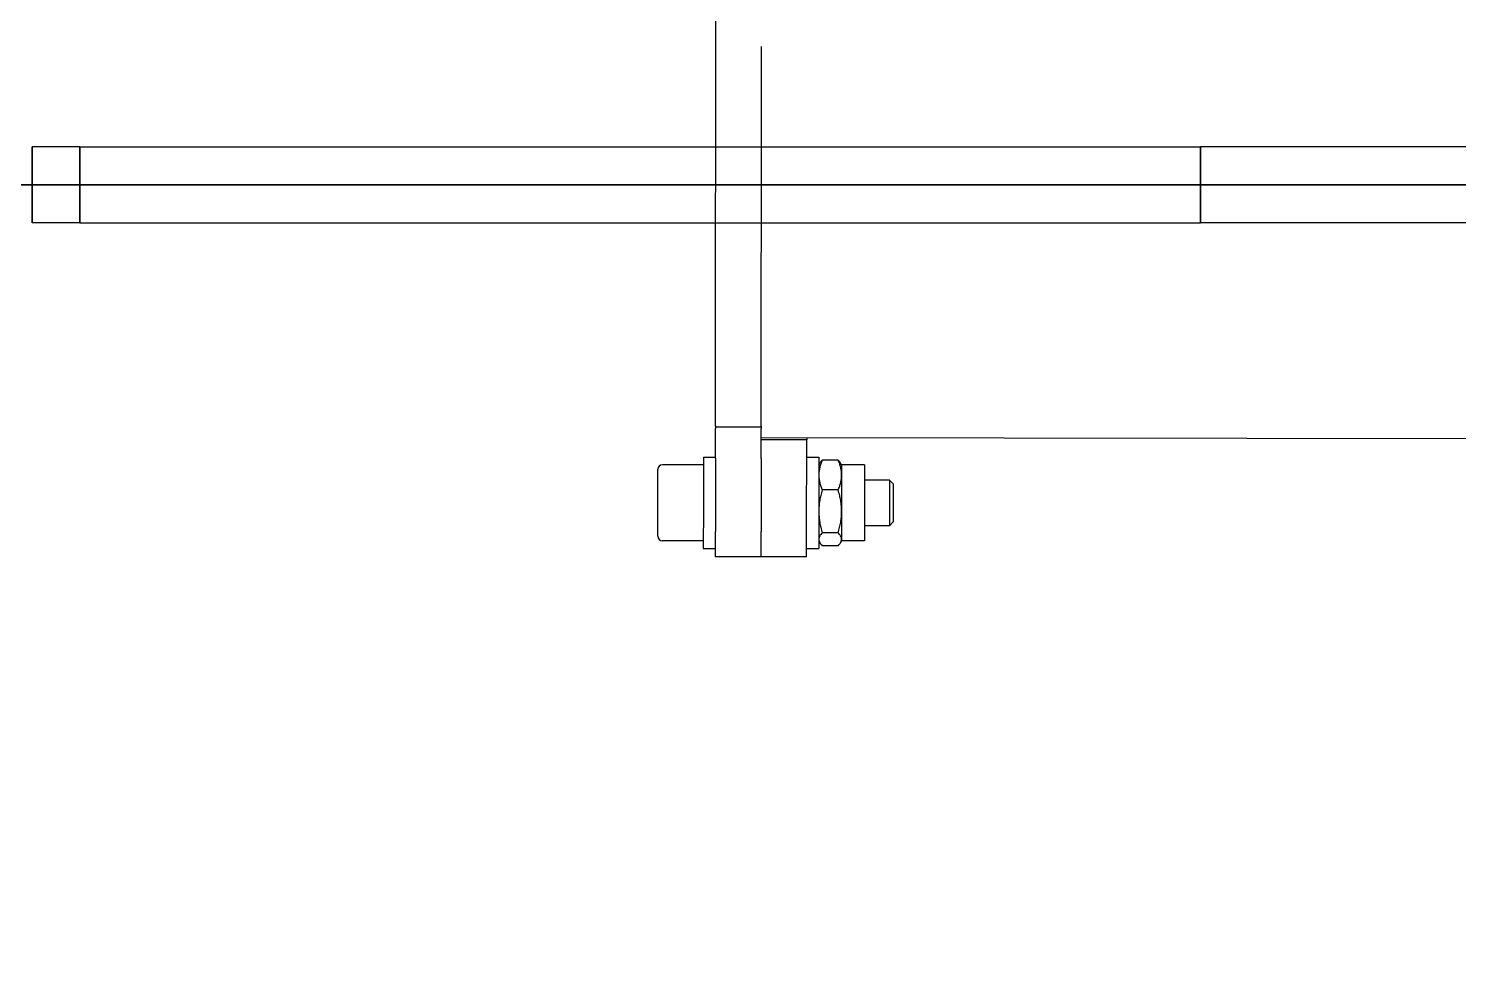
# Model space of a CAD drawing. Header units: inches. Extents: x -233729 to 737493, y -275239 to 196021.
# Drawn here: x 477594.5 to 477782.7, y 15953.8 to 16076.3 of the extents above; entities that cross this region are included whole.
import ezdxf

# ---------------------------------------------------------------- set-up
doc = ezdxf.new("R2010")
doc.units = ezdxf.units.IN
doc.header["$MEASUREMENT"] = 0
doc.layers.add('P_AX', color=7, linetype='Continuous')

# ---------------------------------------------------------------- blocks, each defined once
blk = doc.blocks.new('A$C48CB4C16')
at = {"color": 1}
for p, q in [((8201.127706763964, 4905.530419049437, 710.6645883361932), (-2.69407646556e-05, 4905.530419049438, 710.6645883361932)), ((4100.5638399116, 4905.530419049437, 710.6645883361932), (8201.127706763964, 4905.530419049437, 710.6645883361932))]:
    blk.add_line(p, q, dxfattribs=at)
at = {"layer": 'P_AX', "color": 6, "linetype": 'Continuous'}
for p, q in [((4406.611164967413, 4954.48206051544, 710.6645883361932), (4412.61116219347, 4954.476290938097, 710.6645883361932)), ((4412.61116219347, 4954.476290938097, 710.6645883361932), (4418.611159419408, 4954.470521361219, 710.6645883361932)), ((4399.009165577707, 4952.378751009355, 710.6645883361932), (4402.009164190735, 4952.375866220917, 710.6645883361932)), ((4402.009164190735, 4952.375866220917, 710.6645883361932), (4402.143236700678, 4952.607571783128, 710.6645883361932)), ((4402.456353664049, 4953.003689875944, 710.6645883361932), (4404.563188715139, 4953.001663950391, 710.6645883361932)), ((4405.009162803763, 4952.372981432478, 710.6645883361932), (4404.875527238472, 4952.604959892693, 710.6645883361932)), ((4406.610123659716, 4953.371441855214, 710.6645883361932), (4405.010124399443, 4953.372980408953, 710.6645883361932)), ((4420.210117371869, 4953.358364147252, 710.6645883361932), (4418.610118111596, 4953.359902700993, 710.6645883361932)), ((4420.209155775608, 4952.358364609654, 710.6645883361932), (4425.609153278986, 4952.353171989905, 710.6645883361932)), ((4395.206762216054, 4949.882404544509, 710.6645883361932), (4395.707242094795, 4950.381922828152, 710.6645883361932)), ((4395.707242094795, 4950.381922828152, 710.6645883361932), (4399.007242385414, 4950.378751934159, 710.6645883361932)), ((4402.454704002593, 4951.304047236803, 710.6645883361932), (4404.561539053684, 4951.302021311249, 710.6645883361932)), ((4406.607926459517, 4951.15224697639, 710.6645883361932), (4406.605623892741, 4948.708823926865, 710.6645883361932)), ((4406.607926459517, 4951.15224697639, 710.6645883361932), (4406.605623892741, 4948.708823926865, 710.6645883361932)), ((4412.600913020432, 4943.85164317128, 710.6645883361932), (4412.607923685572, 4951.146477399512, 710.6645883361932)), ((4412.600913020432, 4943.85164317128, 710.6645883361932), (4412.607923685572, 4951.146477399512, 710.6645883361932)), ((4418.605618344621, 4948.69728477311, 710.6645883361932), (4418.607920911511, 4951.140707822169, 710.6645883361932)), ((4418.605618344621, 4948.69728477311, 710.6645883361932), (4418.607920911511, 4951.140707822169, 710.6645883361932)), ((4406.605623892741, 4948.708823926865, 710.6645883361932), (4406.598584505613, 4941.371447403103, 710.6645883361932)), ((4406.605623892741, 4948.708823926865, 710.6645883361932), (4406.598584505613, 4941.371447403103, 710.6645883361932)), ((4418.600910246372, 4943.845873594402, 710.6645883361932), (4418.605618344621, 4948.69728477311, 710.6645883361932)), ((4418.600910246372, 4943.845873594402, 710.6645883361932), (4418.605618344621, 4948.69728477311, 710.6645883361932)), ((4395.20195536269, 4944.882407981555, 710.6645883361932), (4395.701474333531, 4944.38192741445, 710.6645883361932)), ((4402.449288329342, 4945.67579646234, 710.6645883361932), (4404.556123380433, 4945.673770536787, 710.6645883361932)), ((4395.701474333531, 4944.38192741445, 710.6645883361932), (4399.001472808421, 4944.378754708103, 710.6645883361932)), ((4412.598660801887, 4941.513818557027, 710.6645883361932), (4412.600913020432, 4943.85164317128, 710.6645883361932)), ((4412.598660801887, 4941.513818557027, 710.6645883361932), (4412.600913020432, 4943.85164317128, 710.6645883361932)), ((4398.999549616012, 4942.378755632906, 710.6645883361932), (4401.999548228922, 4942.375870844467, 710.6645883361932)), ((4401.999548228922, 4942.375870844467, 710.6645883361932), (4402.133183794212, 4942.143892384252, 710.6645883361932)), ((4402.445522317546, 4941.747188326555, 710.6645883361932), (4404.552357368753, 4941.745162401002, 710.6645883361932)), ((4404.999546842068, 4942.372986056028, 710.6645883361932), (4404.865474332008, 4942.141280493817, 710.6645883361932)), ((4406.598584505613, 4941.371447403103, 710.6645883361932), (4404.99858524534, 4941.372985956843, 710.6645883361932)), ((4406.598584505613, 4941.371447403103, 710.6645883361932), (4406.597887513811, 4940.706384355786, 710.6645883361932)), ((4412.598660801887, 4941.513818557027, 710.6645883361932), (4412.597884739748, 4940.700614778443, 710.6645883361932)), ((4412.598660801887, 4941.513818557027, 710.6645883361932), (4412.597884739748, 4940.700614778443, 710.6645883361932)), ((4420.198578217649, 4941.358369695141, 710.6645883361932), (4418.598578957491, 4941.359908248881, 710.6645883361932)), ((4420.199539813912, 4942.358369232739, 710.6645883361932), (4425.599537317292, 4942.353176613456, 710.6645883361932)), ((4277.596091696061, 4938.960934268894, 710.6645883361932), (4412.596107773249, 4938.831143958147, 710.6645883361932)), ((4406.596345100552, 4939.09671860107, 710.6645883361932), (4412.596342326491, 4939.090949023726, 710.6645883361932)), ((4412.594390533864, 4937.111856815523, 710.6645883361932), (4412.592550559319, 4935.13114566787, 710.6645883361932)), ((4412.594390533864, 4937.111856815523, 710.6645883361932), (4412.592550559319, 4935.13114566787, 710.6645883361932)), ((4412.594390533864, 4937.111856815523, 710.6645883361932), (4412.592550559319, 4935.13114566787, 710.6645883361932)), ((4412.594525246881, 4937.268117173227, 710.6645883361932), (4412.594390533864, 4937.111856815523, 710.6645883361932)), ((4412.594525246881, 4937.268117173227, 710.6645883361932), (4412.594390533864, 4937.111856815523, 710.6645883361932)), ((4412.594525246881, 4937.268117173227, 710.6645883361932), (4412.594390533864, 4937.111856815523, 710.6645883361932)), ((4418.594629042899, 4937.371101204424, 710.6645883361932), (4412.594642378622, 4937.386805807824, 710.6645883361932)), ((4418.59452247282, 4937.26234759635, 710.6645883361932), (4418.591038341751, 4933.685533341605, 710.6645883361932)), ((4412.592550559319, 4935.13114566787, 710.6645883361932), (4412.591041115811, 4933.691302918481, 710.6645883361932)), ((4412.592550559319, 4935.13114566787, 710.6645883361932), (4412.591041115811, 4933.691302918481, 710.6645883361932)), ((4412.592550559319, 4935.13114566787, 710.6645883361932), (4412.591041115811, 4933.691302918481, 710.6645883361932)), ((4418.589608261943, 4932.205780456427, 710.6645883361932), (4418.48979885585, 4828.290893023952, 710.6645883361932))]:
    blk.add_line(p, q, dxfattribs=at)
at = {"layer": 'P_AX', "color": 6, "linetype": 'ByBlock', "lineweight": -2}
for p, q in [((4311.013902929494, 4910.529219102699, 710.6645883361932), (4354.742898047087, 4910.529219102699, 710.6645883361932)), ((4311.013902929494, 4910.529219102699, 710.6645883361932), (4354.742898047087, 4910.529219102699, 710.6645883361932)), ((4502.296591228805, 4910.529219102699, 710.6645883361932), (4354.742898047087, 4910.529219102699, 710.6645883361932)), ((4354.742898047087, 4900.529219102697, 710.6645883361932), (4354.742898047087, 4910.529219102699, 710.6645883361932)), ((4502.296591228805, 4910.529219102699, 710.6645883361932), (4354.742898047087, 4910.529219102699, 710.6645883361932)), ((4354.742898047087, 4910.529219102699, 710.6645883361932), (4354.742898047087, 4900.529219102697, 710.6645883361932)), ((4502.296591228805, 4910.529219102699, 710.6645883361932), (4508.567596111213, 4910.529219102699, 710.6645883361932)), ((4502.296591228805, 4900.529219102697, 710.6645883361932), (4502.296591228805, 4910.529219102699, 710.6645883361932)), ((4502.296591228805, 4910.529219102699, 710.6645883361932), (4508.567596111213, 4910.529219102699, 710.6645883361932)), ((4502.296591228805, 4910.529219102699, 710.6645883361932), (4502.296591228805, 4900.529219102697, 710.6645883361932)), ((4508.567596111213, 4900.529219102697, 710.6645883361932), (4508.567596111213, 4910.529219102699, 710.6645883361932)), ((4508.567596111213, 4910.529219102699, 710.6645883361932), (4508.567596111213, 4900.529219102697, 710.6645883361932)), ((4311.013902929494, 4900.529219102697, 710.6645883361932), (4354.742898047087, 4900.529219102697, 710.6645883361932)), ((4311.013902929494, 4900.529219102697, 710.6645883361932), (4354.742898047087, 4900.529219102697, 710.6645883361932)), ((4502.296591228805, 4900.529219102697, 710.6645883361932), (4354.742898047087, 4900.529219102697, 710.6645883361932)), ((4502.296591228805, 4900.529219102697, 710.6645883361932), (4354.742898047087, 4900.529219102697, 710.6645883361932)), ((4502.296591228805, 4900.529219102697, 710.6645883361932), (4508.567596111213, 4900.529219102697, 710.6645883361932)), ((4502.296591228805, 4900.529219102697, 710.6645883361932), (4508.567596111213, 4900.529219102697, 710.6645883361932))]:
    blk.add_line(p, q, dxfattribs=at)
at = {"layer": 'P_AX', "color": 6}
for radius in [4100.563866852364, 761.7891955324333]:
    blk.add_circle((4100.5638399116, 4905.530419049437, 710.6645883361932), radius, dxfattribs=at)
at = {"layer": 'P_AX', "color": 6, "linetype": 'Continuous'}
for centre, radius, start, end in [((4403.862779895425, 4951.57014818967, 710.6645883361932), 2.00825210344854, 134.4529677905808, 148.8968529628673), ((4403.154003523756, 4951.570855411353, 710.6645883361932), 2.008237032534254, 30.99287558733875, 45.43623427179721), ((4425.608576321276, 4951.753172267347, 710.6645883361932), 0.5999999999969753, 359.9449045907344, 89.94490459073435), ((4425.600114275002, 4942.953176336016, 710.6645883361932), 0.5999999999992491, 269.9449045907344, 359.9449045907344), ((4403.854707508929, 4943.177996865592, 710.6645883361932), 2.008237032523723, 210.9928755873387, 225.4362342717972), ((4403.14593113726, 4943.178704087275, 710.6645883361932), 2.008252103413183, 314.4529677905808, 328.8968529628673)]:
    blk.add_arc(centre, radius, start, end, dxfattribs=at)
for points in [[(4406.611164967413, 4954.48206051544, 710.6645883361932), (4406.611058472655, 4954.381076100866, 710.6645883361932), (4406.610915950849, 4954.239824785037, 710.6645883361932), (4406.610604309826, 4953.92436166818, 710.6645883361932), (4406.610202800366, 4953.514802625521, 710.6645883361932)], [(4412.61116219347, 4954.476290938097, 710.6645883361932), (4412.611055698711, 4954.375306525386, 710.6645883361932), (4412.610913176904, 4954.234055208161, 710.6645883361932), (4412.610601530178, 4953.918586352957, 710.6645883361932), (4412.610200026538, 4953.509033048644, 710.6645883361932)], [(4412.61116219347, 4954.476290938097, 710.6645883361932), (4412.611055698711, 4954.375306525386, 710.6645883361932), (4412.610913176904, 4954.234055208161, 710.6645883361932), (4412.610601530178, 4953.918586352957, 710.6645883361932), (4412.610200026538, 4953.509033048644, 710.6645883361932)], [(4418.611159419408, 4954.470521361219, 710.6645883361932), (4418.61105291266, 4954.369524824087, 710.6645883361932), (4418.61091040296, 4954.228285631283, 710.6645883361932), (4418.610624581691, 4953.939072078212, 710.6645883361932), (4418.610197252477, 4953.503263471765, 710.6645883361932)], [(4399.007242385414, 4950.378751934159, 710.6645883361932), (4399.007536109771, 4950.693553638297, 710.6645883361932), (4399.007818034267, 4950.987364604256, 710.6645883361932), (4399.008416602155, 4951.607551986004, 710.6645883361932), (4399.008773110458, 4951.976275476745, 710.6645883361932), (4399.008948439383, 4952.157182776486, 710.6645883361932)], [(4399.008948439383, 4952.157182776486, 710.6645883361932), (4399.009042257443, 4952.253708106118, 710.6645883361932), (4399.00910995202, 4952.323048676948, 710.6645883361932), (4399.009144161479, 4952.357823741275, 710.6645883361932), (4399.009165577707, 4952.378751009355, 710.6645883361932)], [(4402.005414385, 4948.490351280781, 710.6645883361932), (4402.006085982081, 4949.188152609046, 710.6645883361932), (4402.006592218532, 4949.713914101129, 710.6645883361932), (4402.007188393036, 4950.332780680738, 710.6645883361932), (4402.007617671741, 4950.778142979488, 710.6645883361932), (4402.00805085455, 4951.227255748237, 710.6645883361932), (4402.008420861674, 4951.610512476999, 710.6645883361932), (4402.00869119016, 4951.890170485832, 710.6645883361932), (4402.008947052411, 4952.154297988048, 710.6645883361932)], [(4402.143236700678, 4952.607571783128, 710.6645883361932), (4402.08512479451, 4952.493854361705, 710.6645883361932), (4402.043519373401, 4952.382014861914, 710.6645883361932), (4402.017634893768, 4952.270527127783, 710.6645883361932), (4402.008947052411, 4952.154297988048, 710.6645883361932)], [(4402.008947052411, 4952.154297988048, 710.6645883361932), (4402.009046183667, 4952.256278901014, 710.6645883361932), (4402.009108563303, 4952.320162102234, 710.6645883361932), (4402.00914827513, 4952.360155090808, 710.6645883361932), (4402.009164190735, 4952.375866220917, 710.6645883361932)], [(4402.008947052411, 4952.154297988048, 710.6645883361932), (4402.038661646075, 4951.941794206507, 710.6645883361932), (4402.12884309946, 4951.724810863963, 710.6645883361932), (4402.264845639932, 4951.51989861543, 710.6645883361932), (4402.454704002593, 4951.304047236803, 710.6645883361932)], [(4404.561539053684, 4951.302021311249, 710.6645883361932), (4404.75158060505, 4951.517204381178, 710.6645883361932), (4404.887897172011, 4951.721578387196, 710.6645883361932), (4404.978739590267, 4951.938686147451, 710.6645883361932), (4405.008945665322, 4952.151413199144, 710.6645883361932)], [(4405.008945665322, 4952.151413199144, 710.6645883361932), (4405.000489948201, 4952.264897952439, 710.6645883361932), (4404.974852087676, 4952.379073498423, 710.6645883361932), (4404.933451207005, 4952.491060866627, 710.6645883361932), (4404.875527238472, 4952.604959892693, 710.6645883361932)], [(4405.007239611353, 4950.372982357281, 710.6645883361932), (4405.007319940486, 4950.469458644862, 710.6645883361932), (4405.007411757949, 4950.566642501975, 710.6645883361932), (4405.00789828773, 4951.071579869023, 710.6645883361932), (4405.008298271568, 4951.486510400779, 710.6645883361932), (4405.008616055943, 4951.8160190332, 710.6645883361932), (4405.008855987806, 4952.064690701783, 710.6645883361932), (4405.008899141568, 4952.108630172094, 710.6645883361932), (4405.008945665322, 4952.151413199144, 710.6645883361932)], [(4405.007239611353, 4950.372982357281, 710.6645883361932), (4405.007319940486, 4950.469458644862, 710.6645883361932), (4405.007411757949, 4950.566642501975, 710.6645883361932), (4405.00789828773, 4951.071579869023, 710.6645883361932), (4405.008298271568, 4951.486510400779, 710.6645883361932), (4405.008616055943, 4951.8160190332, 710.6645883361932), (4405.008855987806, 4952.064690701783, 710.6645883361932), (4405.008899141568, 4952.108630172094, 710.6645883361932), (4405.008945665322, 4952.151413199144, 710.6645883361932)], [(4405.008945665322, 4952.151413199144, 710.6645883361932), (4405.0090536403, 4952.265009456898, 710.6645883361932), (4405.009162803763, 4952.372981432478, 710.6645883361932)], [(4405.008945665322, 4952.151413199144, 710.6645883361932), (4405.009052798966, 4952.266616681243, 710.6645883361932), (4405.009162803763, 4952.372981432478, 710.6645883361932)], [(4405.009162803763, 4952.372981432478, 710.6645883361932), (4405.009559340308, 4952.791585357048, 710.6645883361932), (4405.009795323364, 4953.036471457338, 710.6645883361932), (4405.00995486055, 4953.200296194411, 710.6645883361932), (4405.010124399443, 4953.372980408953, 710.6645883361932)], [(4406.610123659716, 4953.371441855214, 710.6645883361932), (4406.610010053264, 4953.308302942781, 710.6645883361932), (4406.609926558565, 4953.22966669698, 710.6645883361932), (4406.609816222219, 4953.115388876877, 710.6645883361932), (4406.60964157409, 4952.934344642914, 710.6645883361932), (4406.609394546015, 4952.678056455336, 710.6645883361932), (4406.609057613532, 4952.328223522871, 710.6645883361932), (4406.608690793858, 4951.947098416394, 710.6645883361932), (4406.608376323129, 4951.620183420952, 710.6645883361932), (4406.608116689371, 4951.350158209565, 710.6645883361932), (4406.607926459517, 4951.15224697639, 710.6645883361932)], [(4406.610123659716, 4953.371441855214, 710.6645883361932), (4406.610010053264, 4953.308302942781, 710.6645883361932), (4406.609926558565, 4953.22966669698, 710.6645883361932), (4406.609816222219, 4953.115388876877, 710.6645883361932), (4406.60964157409, 4952.934344642914, 710.6645883361932), (4406.609394546015, 4952.678056455336, 710.6645883361932), (4406.609057613532, 4952.328223522871, 710.6645883361932), (4406.608690793858, 4951.947098416394, 710.6645883361932), (4406.608376323129, 4951.620183420952, 710.6645883361932), (4406.608116689371, 4951.350158209565, 710.6645883361932), (4406.607926459517, 4951.15224697639, 710.6645883361932)], [(4406.610202800366, 4953.514802625521, 710.6645883361932), (4406.610180427669, 4953.489585253993, 710.6645883361932), (4406.610151879722, 4953.444177641186, 710.6645883361932), (4406.610123659716, 4953.371441855214, 710.6645883361932)], [(4412.610200026538, 4953.509033048644, 710.6645883361932), (4412.610097606899, 4953.403633982992, 710.6645883361932), (4412.609923784621, 4953.223897120103, 710.6645883361932), (4412.609813448274, 4953.109619287427, 710.6645883361932), (4412.609638800146, 4952.928575052998, 710.6645883361932), (4412.609391772071, 4952.672286877993, 710.6645883361932), (4412.609228675952, 4952.502979023036, 710.6645883361932), (4412.60899285716, 4952.258071535386, 710.6645883361932), (4412.608688020031, 4951.941328839517, 710.6645883361932), (4412.608497851063, 4951.743653347368, 710.6645883361932), (4412.608238227433, 4951.473689187902, 710.6645883361932), (4412.607923685572, 4951.146477399512, 710.6645883361932)], [(4412.610200026538, 4953.509033048644, 710.6645883361932), (4412.610097606899, 4953.403633982992, 710.6645883361932), (4412.609923784621, 4953.223897120103, 710.6645883361932), (4412.609813448274, 4953.109619287427, 710.6645883361932), (4412.609638800146, 4952.928575052998, 710.6645883361932), (4412.609391772071, 4952.672286877993, 710.6645883361932), (4412.609228675952, 4952.502979023036, 710.6645883361932), (4412.60899285716, 4952.258071535386, 710.6645883361932), (4412.608688020031, 4951.941328839517, 710.6645883361932), (4412.608497851063, 4951.743653347368, 710.6645883361932), (4412.608238227433, 4951.473689187902, 710.6645883361932), (4412.607923685572, 4951.146477399512, 710.6645883361932)], [(4418.610118111596, 4953.359902700993, 710.6645883361932), (4418.609994425671, 4953.286337426982, 710.6645883361932), (4418.60992101056, 4953.21812754276, 710.6645883361932), (4418.609810672235, 4953.103847600638, 710.6645883361932), (4418.609636024107, 4952.92280334898, 710.6645883361932), (4418.609388998011, 4952.666517301115, 710.6645883361932), (4418.609114647261, 4952.381681386501, 710.6645883361932), (4418.608872454264, 4952.130098649419, 710.6645883361932), (4418.60868524597, 4951.935559262174, 710.6645883361932), (4418.608370772796, 4951.608641775443, 710.6645883361932), (4418.608111138687, 4951.338616247873, 710.6645883361932), (4418.607920911511, 4951.140707822169, 710.6645883361932)], [(4418.610118111596, 4953.359902700993, 710.6645883361932), (4418.609994425671, 4953.286337426982, 710.6645883361932), (4418.60992101056, 4953.21812754276, 710.6645883361932), (4418.609810672235, 4953.103847600638, 710.6645883361932), (4418.609636024107, 4952.92280334898, 710.6645883361932), (4418.609388998011, 4952.666517301115, 710.6645883361932), (4418.609114647261, 4952.381681386501, 710.6645883361932), (4418.608872454264, 4952.130098649419, 710.6645883361932), (4418.60868524597, 4951.935559262174, 710.6645883361932), (4418.608370772796, 4951.608641775443, 710.6645883361932), (4418.608111138687, 4951.338616247873, 710.6645883361932), (4418.607920911511, 4951.140707822169, 710.6645883361932)], [(4418.610197252477, 4953.503263471765, 710.6645883361932), (4418.610144489561, 4953.441338660779, 710.6645883361932), (4418.610118111596, 4953.359902700993, 710.6645883361932)], [(4420.20747298235, 4950.608365418507, 710.6645883361932), (4420.208097120863, 4951.265054614402, 710.6645883361932), (4420.20859663235, 4951.783598515788, 710.6645883361932), (4420.208918472285, 4952.115583130742, 710.6645883361932), (4420.209155775608, 4952.358364609654, 710.6645883361932)], [(4420.20747298235, 4950.608365418507, 710.6645883361932), (4420.208097120863, 4951.265054614402, 710.6645883361932), (4420.20859663235, 4951.783598515788, 710.6645883361932), (4420.208918472285, 4952.115583130742, 710.6645883361932), (4420.209155775608, 4952.358364609654, 710.6645883361932)], [(4420.209155775608, 4952.358364609654, 710.6645883361932), (4420.20950832346, 4952.731492426829, 710.6645883361932), (4420.209788295673, 4953.021855195636, 710.6645883361932), (4420.209951441502, 4953.189806555051, 710.6645883361932), (4420.210061133606, 4953.301976205434, 710.6645883361932), (4420.210117371869, 4953.358364147252, 710.6645883361932)], [(4395.701545055606, 4944.457401137452, 710.6645883361932), (4395.701779519673, 4944.703194483301, 710.6645883361932), (4395.702164090238, 4945.104859990186, 710.6645883361932), (4395.702676992164, 4945.639655126844, 710.6645883361932), (4395.703287775512, 4946.275829762339, 710.6645883361932), (4395.703872920363, 4946.884833153455, 710.6645883361932), (4395.704351873836, 4947.383034412866, 710.6645883361932), (4395.704674402949, 4947.718389629504, 710.6645883361932), (4395.705271552898, 4948.338990779712, 710.6645883361932), (4395.705713875941, 4948.798406610849, 710.6645883361932), (4395.705986834014, 4949.081768076053, 710.6645883361932), (4395.706510213087, 4949.624667758239, 710.6645883361932), (4395.706908421824, 4950.037062081626, 710.6645883361932), (4395.707056059385, 4950.189697460855, 710.6645883361932), (4395.707242094795, 4950.381922828152, 710.6645883361932)], [(4399.001472808421, 4944.378754708103, 710.6645883361932), (4399.001472500386, 4944.384210006917, 710.6645883361932), (4399.001472192351, 4944.389665305733, 710.6645883361932), (4399.001769326045, 4944.699279253488, 710.6645883361932), (4399.00206121127, 4945.003334948445, 710.6645883361932), (4399.002343928325, 4945.297765740777, 710.6645883361932), (4399.002613558084, 4945.578504978797, 710.6645883361932), (4399.002866181195, 4945.841486012682, 710.6645883361932), (4399.003097878071, 4946.082642191208, 710.6645883361932), (4399.003304729586, 4946.297906864087, 710.6645883361932), (4399.003482816275, 4946.483213380098, 710.6645883361932), (4399.003628218779, 4946.634495088483, 710.6645883361932), (4399.003987446427, 4947.008190186812, 710.6645883361932), (4399.004326395341, 4947.360715375865, 710.6645883361932), (4399.004642915679, 4947.689848619631, 710.6645883361932), (4399.0049348569, 4947.993367882098, 710.6645883361932), (4399.005200069164, 4948.269051127255, 710.6645883361932), (4399.005436402163, 4948.514676320019, 710.6645883361932), (4399.005641705706, 4948.728021423451, 710.6645883361932), (4399.005813829717, 4948.906864402468, 710.6645883361932), (4399.005950624006, 4949.048983220595, 710.6645883361932), (4399.006401206484, 4949.516577898177, 710.6645883361932), (4399.006832021056, 4949.960922585919, 710.6645883361932), (4399.007242385414, 4950.378751934159, 710.6645883361932)], [(4402.454704002593, 4951.304047236803, 710.6645883361932), (4402.264180301222, 4950.591040204863, 710.6645883361932), (4402.127401866368, 4949.913906179021, 710.6645883361932), (4402.036090041977, 4949.194827671281, 710.6645883361932), (4402.005414385, 4948.490351280781, 710.6645883361932)], [(4405.005624632468, 4948.710362481072, 710.6645883361932), (4404.966262040543, 4949.304950414809, 710.6645883361932), (4404.886165315168, 4949.91125336115, 710.6645883361932), (4404.750690249959, 4950.588649185494, 710.6645883361932), (4404.561539053684, 4951.302021311249, 710.6645883361932)], [(4405.005624632468, 4948.710362481072, 710.6645883361932), (4405.006335634622, 4949.447256939603, 710.6645883361932), (4405.007239611353, 4950.372982357281, 710.6645883361932)], [(4405.005624632468, 4948.710362481072, 710.6645883361932), (4405.006335634622, 4949.447256939603, 710.6645883361932), (4405.007239611353, 4950.372982357281, 710.6645883361932)], [(4420.205617604894, 4948.695746218904, 710.6645883361932), (4420.206366679398, 4949.471311266188, 710.6645883361932), (4420.207060653483, 4950.191442710465, 710.6645883361932), (4420.207267140154, 4950.404360831832, 710.6645883361932), (4420.20747298235, 4950.608365418507, 710.6645883361932)], [(4420.205617604894, 4948.695746218904, 710.6645883361932), (4420.206366679398, 4949.471311266188, 710.6645883361932), (4420.207060653483, 4950.191442710465, 710.6645883361932), (4420.207267140154, 4950.404360831832, 710.6645883361932), (4420.20747298235, 4950.608365418507, 710.6645883361932)], [(4426.20857604395, 4951.752595309752, 710.6645883361932), (4426.208367214072, 4951.538944621223, 710.6645883361932), (4426.208083997829, 4951.246801147355, 710.6645883361932), (4426.207848541438, 4951.003118731666, 710.6645883361932), (4426.207410491304, 4950.549207457459, 710.6645883361932), (4426.206732336432, 4949.845704038746, 710.6645883361932), (4426.205813634559, 4948.891742787908, 710.6645883361932), (4426.204807438538, 4947.846083351994, 710.6645883361932), (4426.204334394774, 4947.354227889913, 710.6645883361932), (4426.203631929704, 4946.623532763335, 710.6645883361932), (4426.202773717931, 4945.730328489213, 710.6645883361932), (4426.20234133827, 4945.280079626597, 710.6645883361932), (4426.201757927541, 4944.672239336769, 710.6645883361932), (4426.201125642633, 4944.012902474614, 710.6645883361932), (4426.200659751194, 4943.526410205407, 710.6645883361932), (4426.200217723381, 4943.063294172405, 710.6645883361932)], [(4395.202014297946, 4944.945302750568, 710.6645883361932), (4395.20205904683, 4944.992347827765, 710.6645883361932), (4395.202148836455, 4945.086459939952, 710.6645883361932), (4395.202300322242, 4945.244880718763, 710.6645883361932), (4395.202530159964, 4945.484851794436, 710.6645883361932), (4395.20271107077, 4945.673556044351, 710.6645883361932), (4395.203021094668, 4945.996698904901, 710.6645883361932), (4395.203466564416, 4946.460659938051, 710.6645883361932), (4395.203838940593, 4946.848248920522, 710.6645883361932), (4395.204167426331, 4947.189998525313, 710.6645883361932), (4395.204434362006, 4947.467612142327, 710.6645883361932), (4395.204622087301, 4947.662793160534, 710.6645883361932), (4395.20500693121, 4948.062780190377, 710.6645883361932), (4395.205320902284, 4948.388952553856, 710.6645883361932), (4395.205558888963, 4948.636082396961, 710.6645883361932), (4395.205715779797, 4948.798941865682, 710.6645883361932), (4395.205932462356, 4949.023775991635, 710.6645883361932), (4395.206208805553, 4949.310307962472, 710.6645883361932), (4395.206483769697, 4949.595020203969, 710.6645883361932), (4395.206644410733, 4949.761015276077, 710.6645883361932), (4395.206762216054, 4949.882404544509, 710.6645883361932)], [(4402.000823542477, 4943.711921825657, 710.6645883361932), (4402.001223259256, 4944.128754431033, 710.6645883361932), (4402.00178804365, 4944.717341206154, 710.6645883361932), (4402.002406481769, 4945.361462389237, 710.6645883361932), (4402.002927561174, 4945.903934829988, 710.6645883361932), (4402.003467189962, 4946.465512544035, 710.6645883361932), (4402.004164438695, 4947.190838303069, 710.6645883361932), (4402.004793143249, 4947.844598006111, 710.6645883361932), (4402.005414385, 4948.490351280781, 710.6645883361932)], [(4402.005414385, 4948.490351280781, 710.6645883361932), (4402.03465970687, 4947.786707786962, 710.6645883361932), (4402.124359045061, 4947.068401352621, 710.6645883361932), (4402.259912954061, 4946.39012921101, 710.6645883361932), (4402.449288329342, 4945.67579646234, 710.6645883361932)], [(4404.556123380433, 4945.673770536787, 710.6645883361932), (4404.746873109251, 4946.387737759042, 710.6645883361932), (4404.883732074057, 4947.065747948947, 710.6645883361932), (4404.974813597394, 4947.783880544944, 710.6645883361932), (4405.005412998027, 4948.487466492343, 710.6645883361932)], [(4405.001470034244, 4944.372985131225, 710.6645883361932), (4405.002378596226, 4945.332221325139, 710.6645883361932), (4405.003056384855, 4946.03954906401, 710.6645883361932), (4405.004421409336, 4947.459151367775, 710.6645883361932), (4405.005412998027, 4948.487466492343, 710.6645883361932)], [(4405.001470034244, 4944.372985131225, 710.6645883361932), (4405.002378596226, 4945.332221325139, 710.6645883361932), (4405.003056384855, 4946.03954906401, 710.6645883361932), (4405.004421409336, 4947.459151367775, 710.6645883361932), (4405.005412998027, 4948.487466492343, 710.6645883361932)], [(4405.005412998027, 4948.487466492343, 710.6645883361932), (4405.005524548586, 4948.605979520015, 710.6645883361932), (4405.005624632468, 4948.710362481072, 710.6645883361932)], [(4405.005412998027, 4948.487466492343, 710.6645883361932), (4405.005524548586, 4948.605979520015, 710.6645883361932), (4405.005624632468, 4948.710362481072, 710.6645883361932)], [(4420.201222607167, 4944.108368423887, 710.6645883361932), (4420.201790424762, 4944.709715976498, 710.6645883361932), (4420.202562223422, 4945.514879586292, 710.6645883361932), (4420.203431269038, 4946.419391292266, 710.6645883361932), (4420.204873269539, 4947.919146475499, 710.6645883361932), (4420.205249933991, 4948.311052165578, 710.6645883361932), (4420.205617604894, 4948.695746218904, 710.6645883361932)], [(4420.201222607167, 4944.108368423887, 710.6645883361932), (4420.201790424762, 4944.709715976498, 710.6645883361932), (4420.202562223422, 4945.514879586292, 710.6645883361932), (4420.203431269038, 4946.419391292266, 710.6645883361932), (4420.204873269539, 4947.919146475499, 710.6645883361932), (4420.205249933991, 4948.311052165578, 710.6645883361932), (4420.205617604894, 4948.695746218904, 710.6645883361932)], [(4395.20195536269, 4944.882407981555, 710.6645883361932), (4395.201957161654, 4944.884379711586, 710.6645883361932), (4395.201969753834, 4944.898181823201, 710.6645883361932), (4395.201988284709, 4944.917853731315, 710.6645883361932), (4395.202014297946, 4944.945302750568, 710.6645883361932)], [(4402.449288329342, 4945.67579646234, 710.6645883361932), (4402.258982951752, 4945.178188952735, 710.6645883361932), (4402.122407399351, 4944.705607826008, 710.6645883361932), (4402.031295918742, 4944.20367504249, 710.6645883361932), (4402.000823542477, 4943.711921825657, 710.6645883361932)], [(4405.000822155503, 4943.709037037219, 710.6645883361932), (4404.971295979456, 4944.200820182569, 710.6645883361932), (4404.881157189374, 4944.702897836107, 710.6645883361932), (4404.745484392158, 4945.175768053277, 710.6645883361932), (4404.556123380433, 4945.673770536787, 710.6645883361932)], [(4395.701474333531, 4944.38192741445, 710.6645883361932), (4395.701476492104, 4944.384293490673, 710.6645883361932), (4395.701491602696, 4944.400856024238, 710.6645883361932), (4395.701515132794, 4944.425829811606, 710.6645883361932), (4395.701545055606, 4944.457401137452, 710.6645883361932)], [(4398.999549616012, 4942.378755632906, 710.6645883361932), (4398.999828012426, 4942.672517896283, 710.6645883361932), (4399.000055396579, 4942.911206210617, 710.6645883361932), (4399.000305850874, 4943.17255709565, 710.6645883361932), (4399.000763894059, 4943.647705406069, 710.6645883361932), (4399.001472808421, 4944.378754708103, 710.6645883361932)], [(4401.999548228922, 4942.375870844467, 710.6645883361932), (4401.999598373426, 4942.429930164131, 710.6645883361932), (4401.999707585317, 4942.545259356151, 710.6645883361932), (4401.999875864713, 4942.721858420528, 710.6645883361932), (4402.000127968611, 4942.985659768923, 710.6645883361932), (4402.000445115496, 4943.316991252477, 710.6645883361932), (4402.000823542477, 4943.711921825657, 710.6645883361932)], [(4402.000823542477, 4943.711921825657, 710.6645883361932), (4402.030274426564, 4943.220764410336, 710.6645883361932), (4402.120182936313, 4942.719351830079, 710.6645883361932), (4402.255935345427, 4942.245865888081, 710.6645883361932), (4402.445522317546, 4941.747188326555, 710.6645883361932)], [(4404.552357368753, 4941.745162401002, 710.6645883361932), (4404.742898562923, 4942.243469964831, 710.6645883361932), (4404.879557976497, 4942.716689925294, 710.6645883361932), (4404.970429169712, 4943.217933092384, 710.6645883361932), (4405.000822155503, 4943.709037037219, 710.6645883361932)], [(4404.999546842068, 4942.372986056028, 710.6645883361932), (4404.999763589351, 4942.604853427622, 710.6645883361932), (4405.000033461256, 4942.889335189598, 710.6645883361932), (4405.000359667348, 4943.230633401896, 710.6645883361932), (4405.000745417316, 4943.632950125846, 710.6645883361932), (4405.000782390707, 4943.671000839329, 710.6645883361932), (4405.000822155503, 4943.709037037219, 710.6645883361932)], [(4404.999546842068, 4942.372986056028, 710.6645883361932), (4404.999763589351, 4942.604853427622, 710.6645883361932), (4405.000033461256, 4942.889335189598, 710.6645883361932), (4405.000359667348, 4943.230633401896, 710.6645883361932), (4405.000745417316, 4943.632950125846, 710.6645883361932), (4405.000782390707, 4943.671000839329, 710.6645883361932), (4405.000822155503, 4943.709037037219, 710.6645883361932)], [(4405.000822155503, 4943.709037037219, 710.6645883361932), (4405.001142169349, 4944.044054457105, 710.6645883361932), (4405.001470034244, 4944.372985131225, 710.6645883361932)], [(4405.000822155503, 4943.709037037219, 710.6645883361932), (4405.001142169349, 4944.044054457105, 710.6645883361932), (4405.001470034244, 4944.372985131225, 710.6645883361932)], [(4418.598658027942, 4941.50804898015, 710.6645883361932), (4418.598708731937, 4941.560249279372, 710.6645883361932), (4418.598804380511, 4941.659025554663, 710.6645883361932), (4418.598960787757, 4941.820891217912, 710.6645883361932), (4418.599248131736, 4942.11874468683, 710.6645883361932), (4418.599492492969, 4942.372306984967, 710.6645883361932), (4418.599820993491, 4942.713419696435, 710.6645883361932), (4418.600175542408, 4943.081818331151, 710.6645883361932), (4418.600361347664, 4943.274966107801, 710.6645883361932), (4418.600610581808, 4943.534134867719, 710.6645883361932), (4418.600910246372, 4943.845873594402, 710.6645883361932)], [(4418.598658027942, 4941.50804898015, 710.6645883361932), (4418.598708731937, 4941.560249279372, 710.6645883361932), (4418.598804380511, 4941.659025554663, 710.6645883361932), (4418.598960787757, 4941.820891217912, 710.6645883361932), (4418.599248131736, 4942.11874468683, 710.6645883361932), (4418.599492492969, 4942.372306984967, 710.6645883361932), (4418.599820993491, 4942.713419696435, 710.6645883361932), (4418.600175542408, 4943.081818331151, 710.6645883361932), (4418.600361347664, 4943.274966107801, 710.6645883361932), (4418.600610581808, 4943.534134867719, 710.6645883361932), (4418.600910246372, 4943.845873594402, 710.6645883361932)], [(4420.199657684192, 4942.484158771231, 710.6645883361932), (4420.199747182196, 4942.578249122135, 710.6645883361932), (4420.199926761794, 4942.766473735801, 710.6645883361932), (4420.200229734182, 4943.083315953265, 710.6645883361932), (4420.200689410558, 4943.563259114629, 710.6645883361932), (4420.200898073846, 4943.77956918406, 710.6645883361932), (4420.201222607167, 4944.108368423887, 710.6645883361932)], [(4420.199657684192, 4942.484158771231, 710.6645883361932), (4420.199747182196, 4942.578249122135, 710.6645883361932), (4420.199926761794, 4942.766473735801, 710.6645883361932), (4420.200229734182, 4943.083315953265, 710.6645883361932), (4420.200689410558, 4943.563259114629, 710.6645883361932), (4420.200898073846, 4943.77956918406, 710.6645883361932), (4420.201222607167, 4944.108368423887, 710.6645883361932)], [(4426.200217723381, 4943.063294172405, 710.6645883361932), (4426.2001700151, 4943.012947118958, 710.6645883361932), (4426.200139325112, 4942.980360655698, 710.6645883361932), (4426.200117163476, 4942.956069538023, 710.6645883361932), (4426.200113997562, 4942.952599378421, 710.6645883361932)], [(4404.99858524534, 4941.372985956843, 710.6645883361932), (4404.998590759933, 4941.379496020383, 710.6645883361932), (4404.998602468171, 4941.392462713762, 710.6645883361932), (4404.998626564047, 4941.418342665421, 710.6645883361932), (4404.998669241205, 4941.463592504735, 710.6645883361932), (4404.998736693523, 4941.534668862007, 710.6645883361932), (4404.998835114645, 4941.638028366144, 710.6645883361932), (4404.998970698332, 4941.780127646055, 710.6645883361932), (4404.999149638461, 4941.967423332042, 710.6645883361932), (4404.999244252802, 4942.066026453979, 710.6645883361932), (4404.999374862876, 4942.200068115841, 710.6645883361932), (4404.999546842068, 4942.372986056028, 710.6645883361932)], [(4418.598578957491, 4941.359908248881, 710.6645883361932), (4418.597839558613, 4940.657707907377, 710.6645883361932), (4418.597034085308, 4939.835921709544, 710.6645883361932), (4418.595959606812, 4938.727017695669, 710.6645883361932), (4418.594844687264, 4937.575169446531, 710.6645883361932)], [(4418.598658027942, 4941.50804898015, 710.6645883361932), (4418.59859489114, 4941.4348206186, 710.6645883361932), (4418.598578957491, 4941.359908248881, 710.6645883361932)], [(4418.598658027942, 4941.50804898015, 710.6645883361932), (4418.59859489114, 4941.4348206186, 710.6645883361932), (4418.598578957491, 4941.359908248881, 710.6645883361932)], [(4420.198578217649, 4941.358369695141, 710.6645883361932), (4420.198583732243, 4941.364879759612, 710.6645883361932), (4420.198595440598, 4941.377846453457, 710.6645883361932), (4420.198619536473, 4941.403726405582, 710.6645883361932), (4420.198662213631, 4941.448976245827, 710.6645883361932), (4420.19872966595, 4941.520052603099, 710.6645883361932), (4420.198828086955, 4941.62341210677, 710.6645883361932), (4420.198963670759, 4941.765511385749, 710.6645883361932), (4420.199142610771, 4941.95280707034, 710.6645883361932), (4420.199237228487, 4942.05141364562, 710.6645883361932), (4420.199367839376, 4942.185456241599, 710.6645883361932), (4420.199539813912, 4942.358369232739, 710.6645883361932)], [(4420.199539813912, 4942.358369232739, 710.6645883361932), (4420.199546820135, 4942.366262189697, 710.6645883361932), (4420.199568595155, 4942.389916138842, 710.6645883361932), (4420.199605655274, 4942.429257977872, 710.6645883361932), (4420.199657684192, 4942.484158771231, 710.6645883361932)], [(4420.199539813912, 4942.358369232739, 710.6645883361932), (4420.199546820135, 4942.366262189697, 710.6645883361932), (4420.199568595155, 4942.389916138842, 710.6645883361932), (4420.199605655274, 4942.429257977872, 710.6645883361932), (4420.199657684192, 4942.484158771231, 710.6645883361932)], [(4406.596149578691, 4938.836912375528, 710.6645883361932), (4406.596270855399, 4938.971653761926, 710.6645883361932), (4406.596345100552, 4939.09671860107, 710.6645883361932)], [(4406.597887513811, 4940.706384355786, 710.6645883361932), (4406.597632260295, 4940.440728790711, 710.6645883361932), (4406.597427058266, 4940.227077003688, 710.6645883361932), (4406.597274724277, 4940.068412406488, 710.6645883361932), (4406.597057636245, 4939.842199876092, 710.6645883361932), (4406.596893237089, 4939.670787817451, 710.6645883361932), (4406.596778081614, 4939.550648051432, 710.6645883361932), (4406.596592218382, 4939.356546653552, 710.6645883361932), (4406.596455642836, 4939.213617291884, 710.6645883361932), (4406.596398274763, 4939.15332425351, 710.6645883361932), (4406.596365531441, 4939.118623384858, 710.6645883361932), (4406.596345100552, 4939.09671860107, 710.6645883361932)], [(4412.596342326491, 4939.090949023726, 710.6645883361932), (4412.596194811397, 4938.962042023546, 710.6645883361932), (4412.596107773249, 4938.831143958147, 710.6645883361932)], [(4412.596342326491, 4939.090949023726, 710.6645883361932), (4412.596194811397, 4938.962042023546, 710.6645883361932), (4412.596107773249, 4938.831143958147, 710.6645883361932)], [(4412.597079470055, 4939.831144504832, 710.6645883361932), (4412.596687582904, 4939.470302390519, 710.6645883361932), (4412.596342326491, 4939.090949023726, 710.6645883361932)], [(4412.597079470055, 4939.831144504832, 710.6645883361932), (4412.596687582904, 4939.470302390519, 710.6645883361932), (4412.596342326491, 4939.090949023726, 710.6645883361932)], [(4412.597884739748, 4940.700614778443, 710.6645883361932), (4412.597461181576, 4940.277305152385, 710.6645883361932), (4412.597036859253, 4939.841691286421, 710.6645883361932), (4412.597074143705, 4939.832462852473, 710.6645883361932), (4412.597079470055, 4939.831144504832, 710.6645883361932)], [(4412.597884739748, 4940.700614778443, 710.6645883361932), (4412.597461181576, 4940.277305152385, 710.6645883361932), (4412.597036859253, 4939.841691286421, 710.6645883361932), (4412.597074143705, 4939.832462852473, 710.6645883361932), (4412.597079470055, 4939.831144504832, 710.6645883361932)], [(4412.594525246881, 4937.268117173227, 710.6645883361932), (4412.594577886047, 4937.322049276556, 710.6645883361932), (4412.594612251268, 4937.3570450797, 710.6645883361932), (4412.594638612703, 4937.383085716634, 710.6645883361932), (4412.594642378622, 4937.386805807824, 710.6645883361932)], [(4412.594525246881, 4937.268117173227, 710.6645883361932), (4412.594577886047, 4937.322049276556, 710.6645883361932), (4412.594612251268, 4937.3570450797, 710.6645883361932), (4412.594638612703, 4937.383085716634, 710.6645883361932), (4412.594642378622, 4937.386805807824, 710.6645883361932)], [(4412.594525246881, 4937.268117173227, 710.6645883361932), (4412.594577886047, 4937.322049276556, 710.6645883361932), (4412.594612251268, 4937.3570450797, 710.6645883361932), (4412.594638612703, 4937.383085716634, 710.6645883361932), (4412.594642378622, 4937.386805807824, 710.6645883361932)], [(4412.594642378622, 4937.386805807824, 710.6645883361932), (4412.59475072159, 4937.483199800948, 710.6645883361932), (4412.594847461325, 4937.580939023874, 710.6645883361932)], [(4412.594642378622, 4937.386805807824, 710.6645883361932), (4412.59475072159, 4937.483199800948, 710.6645883361932), (4412.594847461325, 4937.580939023874, 710.6645883361932)], [(4412.594642378622, 4937.386805807824, 710.6645883361932), (4412.59475072159, 4937.483199800948, 710.6645883361932), (4412.594847461325, 4937.580939023874, 710.6645883361932)], [(4412.596107773249, 4938.831143958147, 710.6645883361932), (4412.595477503607, 4938.225500801696, 710.6645883361932), (4412.594847461325, 4937.580939023874, 710.6645883361932)], [(4412.596107773249, 4938.831143958147, 710.6645883361932), (4412.595477503607, 4938.225500801696, 710.6645883361932), (4412.594847461325, 4937.580939023874, 710.6645883361932)], [(4412.596107773249, 4938.831143958147, 710.6645883361932), (4412.595477503607, 4938.225500801696, 710.6645883361932), (4412.594847461325, 4937.580939023874, 710.6645883361932)], [(4418.59452247282, 4937.26234759635, 710.6645883361932), (4418.594575112103, 4937.316279704335, 710.6645883361932), (4418.594609477207, 4937.351275502822, 710.6645883361932), (4418.594626597129, 4937.368622991839, 710.6645883361932), (4418.594629042899, 4937.371101204424, 710.6645883361932)], [(4418.594629042899, 4937.371101204424, 710.6645883361932), (4418.594737981679, 4937.467260856299, 710.6645883361932), (4418.594844687264, 4937.575169446531, 710.6645883361932)], [(4412.591041115811, 4933.691302918481, 710.6645883361932), (4412.590828879852, 4933.472672892387, 710.6645883361932), (4412.590514722046, 4933.147931158195, 710.6645883361932), (4412.590045312187, 4932.661796518254, 710.6645883361932), (4412.589611036004, 4932.211550033304, 710.6645883361932)], [(4412.591041115811, 4933.691302918481, 710.6645883361932), (4412.590828879852, 4933.472672892387, 710.6645883361932), (4412.590514722046, 4933.147931158195, 710.6645883361932), (4412.590045312187, 4932.661796518254, 710.6645883361932), (4412.589611036004, 4932.211550033304, 710.6645883361932)], [(4412.591041115811, 4933.691302918481, 710.6645883361932), (4412.590828879852, 4933.472672892387, 710.6645883361932), (4412.590514722046, 4933.147931158195, 710.6645883361932), (4412.590045312187, 4932.661796518254, 710.6645883361932), (4412.589611036004, 4932.211550033304, 710.6645883361932)], [(4418.591038341751, 4933.685533341605, 710.6645883361932), (4418.5907914181, 4933.431089252816, 710.6645883361932), (4418.590511947987, 4933.142161581318, 710.6645883361932), (4418.590042538242, 4932.656026933926, 710.6645883361932), (4418.589608261943, 4932.205780456427, 710.6645883361932)], [(4412.589611036004, 4932.211550033304, 710.6645883361932), (4412.580776790274, 4923.045183472453, 710.6645883361932), (4412.570921235718, 4912.812027766488, 710.6645883361932), (4412.565382378059, 4907.058379707045, 710.6645883361932), (4412.558109037228, 4899.500555821347, 710.6645883361932), (4412.549264122731, 4890.306282787235, 710.6645883361932), (4412.547827146831, 4888.806617933909, 710.6645883361932), (4412.546445508487, 4887.330838925322, 710.6645883361932)], [(4412.589611036004, 4932.211550033304, 710.6645883361932), (4412.580776790274, 4923.045183472453, 710.6645883361932), (4412.570921235718, 4912.812027766488, 710.6645883361932), (4412.565382378059, 4907.058379707045, 710.6645883361932), (4412.558109037228, 4899.500555821347, 710.6645883361932), (4412.549264122731, 4890.306282787235, 710.6645883361932), (4412.547827146831, 4888.806617933909, 710.6645883361932), (4412.546445508487, 4887.330838925322, 710.6645883361932)], [(4412.589611036004, 4932.211550033304, 710.6645883361932), (4412.580776790274, 4923.045183472453, 710.6645883361932), (4412.570921235718, 4912.812027766488, 710.6645883361932), (4412.565382378059, 4907.058379707045, 710.6645883361932), (4412.558109037228, 4899.500555821347, 710.6645883361932), (4412.549264122731, 4890.306282787235, 710.6645883361932), (4412.547827146831, 4888.806617933909, 710.6645883361932), (4412.546445508487, 4887.330838925322, 710.6645883361932)]]:
    blk.add_spline(points, degree=3, dxfattribs=at)

msp = doc.modelspace()

# ---------------------------------------------------------------- block references
at = {"color": 1, "rotation": 180.0000000029513}
msp.add_blockref('A$C48CB4C16', (482103.5383251106, 20961.31663733844, -710.6645883361924), dxfattribs=at)

doc.saveas('drawing.dxf')
